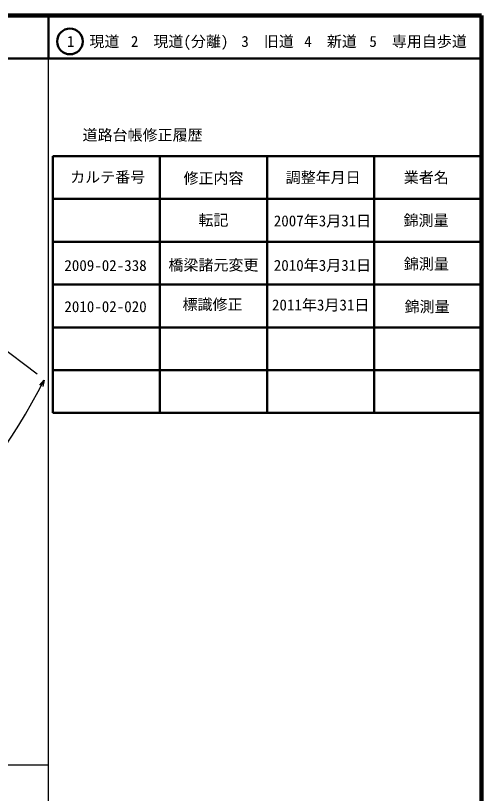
# Model space of a CAD drawing. Units: millimetres, scale not verified. Extents: x 40000 to 680000, y 20000 to 380000.
# Drawn here: x 571349 to 680000, y 198357 to 380000 of the extents above; entities that cross this region are included whole.
import ezdxf
from ezdxf.enums import TextEntityAlignment as Align

# ---------------------------------------------------------------- set-up
doc = ezdxf.new("R2010")
doc.units = ezdxf.units.MM
doc.header["$LTSCALE"] = 1000
for name, color, linetype, lineweight in [('M-BGD', 7, 'Continuous', 25), ('M-TTL', 2, 'Continuous', 140), ('M-TTL-BAND', 7, 'Continuous', 25), ('M-TTL-FRAM', 2, 'Continuous', 50), ('M-TTL-LINE', 7, 'Continuous', 50)]:
    doc.layers.add(name, color=color, linetype=linetype, lineweight=lineweight)
doc.layers.add('M-TTL-TXT', color=7, linetype='Continuous')
doc.styles.add('ＭＳ ゴシック', font='')
doc.styles.get('ＭＳ ゴシック').set_extended_font_data('MS Gothic')

msp = doc.modelspace()

# ---------------------------------------------------------------- linework, layer by layer
at = {"layer": 'M-BGD'}
msp.add_line((555185, 312358), (576349, 296373), dxfattribs=at)
msp.add_lwpolyline([(576972, 293728), (578016, 294888), (577744, 293353)], dxfattribs=at)
msp.add_arc((446463, 361680), 147538, 295.78709, 333.08227, dxfattribs=at)
at = {"layer": 'M-TTL'}
for p, q in [((680000, 380000), (40000, 380000)), ((680000, 20000), (680000, 380000))]:
    msp.add_line(p, q, dxfattribs=at)
at = {"layer": 'M-TTL-BAND'}
for p, q in [((579000, 20000), (579000, 370000)), ((40000, 205000), (579000, 205000))]:
    msp.add_line(p, q, dxfattribs=at)
at = {"layer": 'M-TTL-FRAM'}
for p, q in [((580000, 347197), (580000, 287197)), ((580000, 347197), (680000, 347197)), ((580000, 287197), (680000, 287197))]:
    msp.add_line(p, q, dxfattribs=at)
at = {"layer": 'M-TTL-LINE'}
for p, q in [((579000, 380000), (579000, 370000)), ((40000, 370000), (680000, 370000)), ((605000, 347197), (605000, 287197)), ((630000, 347197), (630000, 287197)), ((655000, 347197), (655000, 287197)), ((580000, 337197), (680000, 337197)), ((580000, 327197), (680000, 327197)), ((580000, 317197), (680000, 317197)), ((580000, 307197), (680000, 307197)), ((580000, 297197), (680000, 297197))]:
    msp.add_line(p, q, dxfattribs=at)
msp.add_circle((584031, 373958), 3000, dxfattribs=at)

# ---------------------------------------------------------------- texts
at = {"layer": 'M-TTL-TXT', "style": 'ＭＳ ゴシック'}
for s, p in [('1\u3000現道', (589448, 373958)), ('2\u3000現道(分離)', (609619, 373958)), ('3\u3000旧道', (630121, 373958)), ('4\u3000新道', (644824, 373958)), ('5\u3000専用自歩道', (665228, 373958)), ('道路台帳修正履歴', (600968, 352113)), ('カルテ番号', (592839, 342277)), ('修正内容', (617509, 342023)), ('調整年月日', (643089, 342197)), ('業者名', (667134, 342197)), ('転記', (617500, 332245)), ('2007年3月31日', (642932, 332057)), ('錦測量', (667077, 332189)), ('橋梁諸元変更', (617502, 321751)), ('2010年3月31日', (642932, 321676)), ('錦測量', (667157, 322005)), ('2009-02-338', (592326, 321637)), ('2010-02-020', (592328, 312027)), ('標識修正', (617286, 312550)), ('2011年3月31日', (642505, 312419)), ('錦測量', (667333, 312027))]:
    msp.add_text(s, height=2566, dxfattribs=at).set_placement(p, align=Align.MIDDLE_CENTER)

doc.saveas('drawing.dxf')
